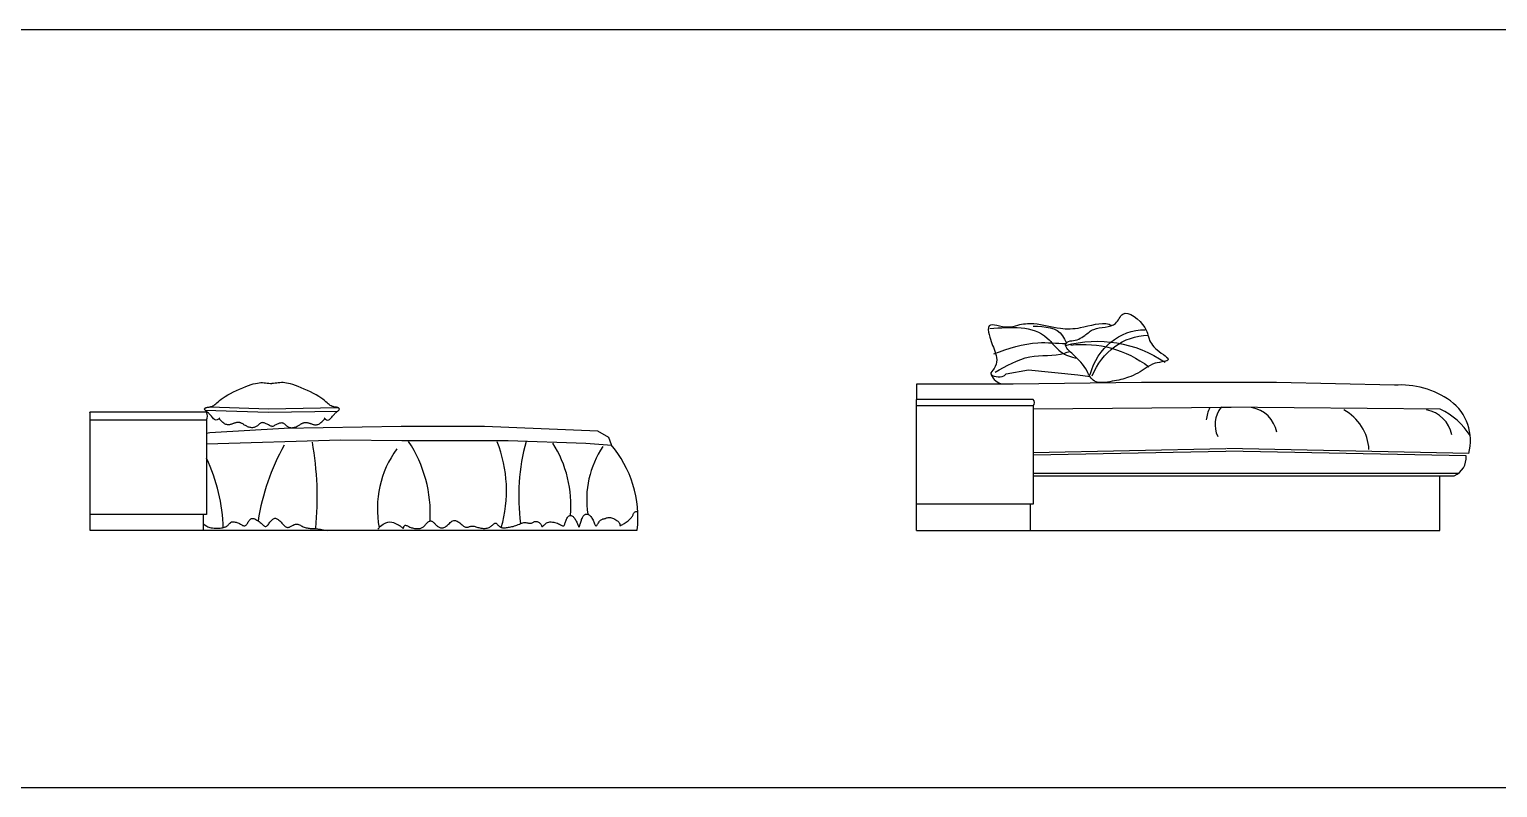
# Model space of a CAD drawing. Header units: millimetres. Extents: x 30176 to 68715, y 55479 to 72995.
# Drawn here: x 40442 to 46050, y 60016 to 62909 of the extents above; entities that cross this region are included whole.
import ezdxf

# ---------------------------------------------------------------- set-up
doc = ezdxf.new("R2010")
doc.units = ezdxf.units.MM
doc.layers.add('www.cad-blocks.net', color=7, linetype='Continuous')

# ---------------------------------------------------------------- blocks, each defined once
blk = doc.blocks.new('A$C35F05B39')
for p, q in [((624.8, 558.9), (632.8, 560.9)), ((632.8, 560.9), (640.2, 562.4)), ((640.2, 562.4), (647.1, 563.3)), ((647.1, 563.3), (653.6, 563.8)), ((653.6, 563.8), (659.8, 563.9)), ((659.8, 563.9), (665.9, 563.7)), ((665.9, 563.7), (671.9, 563.2)), ((671.9, 563.2), (677.9, 562.4)), ((677.9, 562.4), (683.9, 561.5)), ((683.9, 561.5), (689.9, 560.6)), ((708.2, 561.5), (702.2, 560.6)), ((714.3, 562.4), (708.2, 561.5)), ((720.3, 563.2), (714.3, 562.4)), ((726.3, 563.7), (720.3, 563.2)), ((732.3, 563.9), (726.3, 563.7)), ((738.5, 563.8), (732.3, 563.9)), ((745, 563.3), (738.5, 563.8)), ((751.9, 562.4), (745, 563.3)), ((759.3, 560.9), (751.9, 562.4)), ((767.3, 558.9), (759.3, 560.9)), ((502, 500.6), (509.2, 505.8)), ((509.2, 505.8), (517.5, 511.3)), ((517.5, 511.3), (527.1, 517)), ((527.1, 517), (537.7, 522.8)), ((537.7, 522.8), (549, 528.5)), ((549, 528.5), (560.7, 534.2)), ((560.7, 534.2), (572.6, 539.5)), ((572.6, 539.5), (584.4, 544.5)), ((584.4, 544.5), (595.7, 549.1)), ((595.7, 549.1), (606.3, 553)), ((606.3, 553), (616, 556.3)), ((616, 556.3), (624.8, 558.9)), ((689.9, 560.6), (696.1, 560.5)), ((702.2, 560.6), (696.1, 560.5)), ((776.1, 556.3), (767.3, 558.9)), ((785.8, 553), (776.1, 556.3)), ((796.4, 549.1), (785.8, 553)), ((807.8, 544.5), (796.4, 549.1)), ((819.5, 539.5), (807.8, 544.5)), ((831.4, 534.2), (819.5, 539.5)), ((843.2, 528.5), (831.4, 534.2)), ((854.5, 522.8), (843.2, 528.5)), ((865.1, 517), (854.5, 522.8)), ((874.6, 511.3), (865.1, 517)), ((883, 505.8), (874.6, 511.3)), ((890.2, 500.6), (883, 505.8)), ((0, 450.1), (0.5, 450.6)), ((0, 450.1), (0, 0.6)), ((445.9, 450.6), (0.5, 450.6)), ((438.6, 463.2), (438.8, 464.3)), ((438.7, 462.1), (438.6, 463.2)), ((439.1, 461.1), (438.7, 462.1)), ((438.8, 464.3), (439.4, 465.3)), ((439.9, 460), (439.1, 461.1)), ((439.4, 465.3), (440.3, 466.2)), ((440.9, 458.8), (439.9, 460)), ((440.3, 466.2), (441.5, 467.1)), ((440.9, 458.9), (683.4, 451.4)), ((442.1, 457.6), (440.9, 458.8)), ((441.5, 467.1), (443.1, 467.9)), ((443.6, 456.4), (442.1, 457.6)), ((443.1, 467.9), (445, 468.7)), ((445.3, 455), (443.6, 456.4)), ((445, 468.7), (447.3, 469.3)), ((447.1, 453.5), (445.3, 455)), ((449, 451.8), (447.1, 453.5)), ((447.3, 469.3), (449.8, 469.7)), ((451.1, 450), (449, 451.8)), ((449.8, 469.7), (452.7, 470.2)), ((453.3, 448), (451.1, 450)), ((452.7, 470.2), (455.8, 470.7)), ((455.8, 470.7), (459.1, 471.3)), ((458.3, 471.2), (683.4, 464.3)), ((459.1, 471.3), (462.6, 472.2)), ((462.6, 472.2), (466.2, 473.4)), ((466.2, 473.4), (469.9, 475)), ((469.9, 475), (473.7, 477.1)), ((473.7, 477.1), (477.4, 479.8)), ((477.4, 479.8), (481.4, 483)), ((481.4, 483), (485.6, 486.8)), ((485.6, 486.8), (490.4, 491)), ((490.4, 491), (495.8, 495.6)), ((495.8, 495.6), (502, 500.6)), ((683.4, 464.3), (947.7, 468.4)), ((683.4, 451.4), (947.6, 455.6)), ((896.4, 495.6), (890.2, 500.6)), ((901.8, 491), (896.4, 495.6)), ((906.5, 486.8), (901.8, 491)), ((910.8, 483), (906.5, 486.8)), ((914.7, 479.8), (910.8, 483)), ((918.5, 477.1), (914.7, 479.8)), ((922.2, 475), (918.5, 477.1)), ((925.9, 473.4), (922.2, 475)), ((929.5, 472.2), (925.9, 473.4)), ((933, 471.3), (929.5, 472.2)), ((936.3, 470.7), (933, 471.3)), ((939.5, 470.2), (936.3, 470.7)), ((938.9, 448), (941, 450)), ((942.3, 469.7), (939.5, 470.2)), ((941, 450), (943.1, 451.8)), ((944.9, 469.3), (942.3, 469.7)), ((943.1, 451.8), (945, 453.5)), ((947.1, 468.7), (944.9, 469.3)), ((945, 453.5), (946.9, 455)), ((946.9, 455), (948.5, 456.4)), ((949, 467.9), (947.1, 468.7)), ((948.5, 456.4), (950, 457.6)), ((950.6, 467.1), (949, 467.9)), ((950, 457.6), (951.3, 458.8)), ((951.8, 466.2), (950.6, 467.1)), ((951.3, 458.8), (952.3, 460)), ((952.7, 465.3), (951.8, 466.2)), ((952.3, 460), (953, 461.1)), ((953.3, 464.3), (952.7, 465.3)), ((953, 461.1), (953.4, 462.1)), ((953.5, 463.2), (953.3, 464.3)), ((953.4, 462.1), (953.5, 463.2)), ((445.9, 420.6), (0, 420.6)), ((445.9, 420.6), (445.9, 60.6)), ((455.5, 445.8), (453.3, 448)), ((457.8, 443.5), (455.5, 445.8)), ((460.2, 440.9), (457.8, 443.5)), ((462.7, 438.2), (460.2, 440.9)), ((465.2, 435.3), (462.7, 438.2)), ((467.8, 432.2), (465.2, 435.3)), ((470.4, 429), (467.8, 432.2)), ((473.2, 425.9), (470.4, 429)), ((476.2, 423.3), (473.2, 425.9)), ((479.5, 421.5), (476.2, 423.3)), ((483.1, 421), (479.5, 421.5)), ((487.3, 422), (483.1, 421)), ((491.9, 424.9), (487.3, 422)), ((497.2, 430.1), (491.9, 424.9)), ((496, 424.3), (493.9, 426.3)), ((498.3, 421.9), (496, 424.3)), ((500.8, 419.4), (498.3, 421.9)), ((503.4, 416.7), (500.8, 419.4)), ((506, 414), (503.4, 416.7)), ((508.8, 411.4), (506, 414)), ((511.6, 409.1), (508.8, 411.4)), ((514.5, 407.1), (511.6, 409.1)), ((517.4, 405.5), (514.5, 407.1)), ((520.2, 404.3), (517.4, 405.5)), ((523.1, 403.5), (520.2, 404.3)), ((525.9, 403.1), (523.1, 403.5)), ((528.7, 402.9), (525.9, 403.1)), ((531.4, 402.9), (528.7, 402.9)), ((534, 403.2), (531.4, 402.9)), ((536.4, 403.7), (534, 403.2)), ((538.8, 404.3), (536.4, 403.7)), ((541, 405), (538.8, 404.3)), ((543.2, 405.8), (541, 405)), ((545.3, 406.6), (543.2, 405.8)), ((547.4, 407.4), (545.3, 406.6)), ((549.5, 408.3), (547.4, 407.4)), ((551.7, 409), (549.5, 408.3)), ((553.9, 409.8), (551.7, 409)), ((556.2, 410.4), (553.9, 409.8)), ((558.6, 410.9), (556.2, 410.4)), ((561, 411.3), (558.6, 410.9)), ((563.5, 411.5), (561, 411.3)), ((565.9, 411.7), (563.5, 411.5)), ((568.3, 411.7), (565.9, 411.7)), ((570.6, 411.5), (568.3, 411.7)), ((572.8, 411.2), (570.6, 411.5)), ((574.9, 410.7), (572.8, 411.2)), ((576.9, 410.1), (574.9, 410.7)), ((578.8, 409.3), (576.9, 410.1)), ((580.7, 408.3), (578.8, 409.3)), ((582.7, 407.3), (580.7, 408.3)), ((584.7, 406.1), (582.7, 407.3)), ((586.9, 404.8), (584.7, 406.1)), ((589.2, 403.3), (586.9, 404.8)), ((591.7, 401.8), (589.2, 403.3)), ((594.4, 400.3), (591.7, 401.8)), ((597.2, 398.7), (594.4, 400.3)), ((600.2, 397.2), (597.2, 398.7)), ((603.2, 395.8), (600.2, 397.2)), ((606.4, 394.5), (603.2, 395.8)), ((609.5, 393.5), (606.4, 394.5)), ((612.7, 392.7), (609.5, 393.5)), ((615.9, 392.1), (612.7, 392.7)), ((628.3, 392.9), (625.3, 392.3)), ((631.1, 393.8), (628.3, 392.9)), ((633.8, 394.9), (631.1, 393.8)), ((636.3, 396.2), (633.8, 394.9)), ((638.6, 397.8), (636.3, 396.2)), ((640.7, 399.5), (638.6, 397.8)), ((642.8, 401.4), (640.7, 399.5)), ((644.7, 403.2), (642.8, 401.4)), ((646.6, 405), (644.7, 403.2)), ((648.5, 406.7), (646.6, 405)), ((650.4, 408.2), (648.5, 406.7)), ((652.3, 409.4), (650.4, 408.2)), ((654.4, 410.3), (652.3, 409.4)), ((656.5, 410.9), (654.4, 410.3)), ((658.8, 411.2), (656.5, 410.9)), ((661.2, 411.1), (658.8, 411.2)), ((663.6, 410.8), (661.2, 411.1)), ((666.2, 410.3), (663.6, 410.8)), ((668.8, 409.4), (666.2, 410.3)), ((671.6, 408.3), (668.8, 409.4)), ((674.4, 407), (671.6, 408.3)), ((677.4, 405.6), (674.4, 407)), ((680.3, 404), (677.4, 405.6)), ((683.3, 402.4), (680.3, 404)), ((686.2, 400.9), (683.3, 402.4)), ((689, 399.5), (686.2, 400.9)), ((691.8, 398.2), (689, 399.5)), ((694.4, 397.3), (691.8, 398.2)), ((696.9, 396.6), (694.4, 397.3)), ((695.4, 396.7), (697.7, 397.3)), ((699.2, 396.3), (696.9, 396.6)), ((697.7, 397.3), (700.4, 398.2)), ((700, 396.3), (699.2, 396.3)), ((700.4, 398.2), (703.1, 399.5)), ((703.1, 399.5), (706, 400.9)), ((706, 400.9), (708.9, 402.4)), ((708.9, 402.4), (711.8, 404)), ((711.8, 404), (714.8, 405.6)), ((714.8, 405.6), (717.7, 407)), ((717.7, 407), (720.6, 408.3)), ((720.6, 408.3), (723.3, 409.4)), ((723.3, 409.4), (726, 410.3)), ((726, 410.3), (728.5, 410.8)), ((728.5, 410.8), (731, 411.1)), ((731, 411.1), (733.3, 411.2)), ((733.3, 411.2), (735.6, 410.9)), ((735.6, 410.9), (737.8, 410.3)), ((737.8, 410.3), (739.8, 409.4)), ((739.8, 409.4), (741.8, 408.2)), ((741.8, 408.2), (743.7, 406.7)), ((1189, 396.8), (742.3, 388.8)), ((743.7, 406.7), (745.6, 405)), ((745.6, 405), (747.4, 403.2)), ((747.4, 403.2), (749.4, 401.4)), ((749.4, 401.4), (751.4, 399.5)), ((751.4, 399.5), (753.6, 397.8)), ((753.6, 397.8), (755.9, 396.2)), ((755.9, 396.2), (758.4, 394.9)), ((758.4, 394.9), (761, 393.8)), ((761, 393.8), (763.9, 392.9)), ((763.9, 392.9), (766.8, 392.3)), ((776.2, 392.1), (779.4, 392.7)), ((779.4, 392.7), (782.6, 393.5)), ((782.6, 393.5), (785.8, 394.5)), ((785.8, 394.5), (788.9, 395.8)), ((788.9, 395.8), (792, 397.2)), ((792, 397.2), (794.9, 398.7)), ((794.9, 398.7), (797.8, 400.3)), ((797.8, 400.3), (800.4, 401.8)), ((800.4, 401.8), (802.9, 403.3)), ((802.9, 403.3), (805.3, 404.8)), ((805.3, 404.8), (807.4, 406.1)), ((807.4, 406.1), (809.4, 407.3)), ((809.4, 407.3), (811.4, 408.3)), ((811.4, 408.3), (813.3, 409.3)), ((813.3, 409.3), (815.3, 410.1)), ((815.3, 410.1), (817.3, 410.7)), ((817.3, 410.7), (819.3, 411.2)), ((819.3, 411.2), (821.5, 411.5)), ((821.5, 411.5), (823.9, 411.7)), ((823.9, 411.7), (826.2, 411.7)), ((826.2, 411.7), (828.7, 411.5)), ((828.7, 411.5), (831.1, 411.3)), ((831.1, 411.3), (833.5, 410.9)), ((833.5, 410.9), (835.9, 410.4)), ((835.9, 410.4), (838.2, 409.8)), ((838.2, 409.8), (840.5, 409)), ((840.5, 409), (842.6, 408.3)), ((842.6, 408.3), (844.7, 407.4)), ((844.7, 407.4), (846.9, 406.6)), ((846.9, 406.6), (849, 405.8)), ((849, 405.8), (851.1, 405)), ((851.1, 405), (853.4, 404.3)), ((853.4, 404.3), (855.7, 403.7)), ((855.7, 403.7), (858.2, 403.2)), ((858.2, 403.2), (860.8, 402.9)), ((860.8, 402.9), (863.5, 402.9)), ((863.5, 402.9), (866.2, 403.1)), ((866.2, 403.1), (869, 403.5)), ((869, 403.5), (871.9, 404.3)), ((871.9, 404.3), (874.8, 405.5)), ((874.8, 405.5), (877.7, 407.1)), ((877.7, 407.1), (880.5, 409.1)), ((880.5, 409.1), (883.3, 411.4)), ((883.3, 411.4), (886.1, 414)), ((886.1, 414), (888.8, 416.7)), ((888.8, 416.7), (891.4, 419.4)), ((891.4, 419.4), (893.8, 421.9)), ((893.8, 421.9), (896.1, 424.3)), ((895, 430.1), (900.2, 424.9)), ((896.1, 424.3), (898.3, 426.3)), ((900.2, 424.9), (904.9, 422)), ((904.9, 422), (909, 421)), ((909, 421), (912.7, 421.5)), ((912.7, 421.5), (916, 423.3)), ((916, 423.3), (918.9, 425.9)), ((918.9, 425.9), (921.7, 429)), ((921.7, 429), (924.4, 432.2)), ((924.4, 432.2), (927, 435.3)), ((927, 435.3), (929.5, 438.2)), ((929.5, 438.2), (931.9, 440.9)), ((931.9, 440.9), (934.3, 443.5)), ((934.3, 443.5), (936.7, 445.8)), ((936.7, 445.8), (938.9, 448)), ((1507.3, 396.8), (1189, 396.8)), ((1940.6, 378.1), (1507.3, 396.8)), ((458.8, 372.8), (445.9, 369.4)), ((445.9, 330.5), (959, 346.1)), ((742.3, 388.8), (458.8, 372.8)), ((619.1, 391.9), (615.9, 392.1)), ((622.3, 392), (619.1, 391.9)), ((625.3, 392.3), (622.3, 392)), ((766.8, 392.3), (769.9, 392)), ((769.9, 392), (773, 391.9)), ((773, 391.9), (776.2, 392.1)), ((959, 346.1), (1191.7, 343.4)), ((1191.7, 343.4), (1598.2, 343.4)), ((1598.2, 343.4), (1895.1, 332.7)), ((1983.4, 354.1), (1940.6, 378.1)), ((1992.4, 326), (1983.4, 354.1)), ((1895.1, 332.7), (1994.1, 324.7)), ((445.9, 60.6), (0, 60.6)), ((433.9, 60.6), (433.9, 0.6)), ((1831.3, 55.6), (1833.6, 56.7)), ((1833.6, 56.7), (1836.1, 57.2)), ((1836.1, 57.2), (1838.6, 57)), ((1838.6, 57), (1841, 56.2)), ((1841, 56.2), (1843.5, 54.9)), ((1886.5, 56), (1888.3, 57.9)), ((1888.3, 57.9), (1890.1, 59.5)), ((1890.1, 59.5), (1891.9, 60.8)), ((1891.9, 60.8), (1893.9, 61.7)), ((1893.9, 61.7), (1895.9, 62.3)), ((1895.9, 62.3), (1898, 62.5)), ((1898, 62.5), (1900.1, 62.4)), ((1900.1, 62.4), (1902.3, 61.8)), ((1902.3, 61.8), (1904.5, 60.8)), ((1904.5, 60.8), (1906.8, 59.4)), ((1906.8, 59.4), (1909.1, 57.5)), ((1909.1, 57.5), (1911.4, 55.2)), ((2072.6, 54.8), (2074, 57.3)), ((2074, 57.3), (2075.3, 59.7)), ((2075.3, 59.7), (2076.3, 62)), ((2076.3, 62), (2077.4, 64.1)), ((2077.4, 64.1), (2078.5, 66.1)), ((2078.5, 66.1), (2079.7, 67.9)), ((2079.7, 67.9), (2081.2, 69.5)), ((2081.2, 69.5), (2083.1, 70.8)), ((2083.1, 70.8), (2085.3, 71.8)), ((2085.3, 71.8), (2088.1, 72.4)), ((2088.1, 72.4), (2091.3, 72.7)), ((2091.3, 72.7), (2093.1, 72.7)), ((0, 0.6), (2091, 0.6)), ((433.9, 25.2), (447.8, 16)), ((447.8, 16), (451.1, 14.2)), ((451.1, 14.2), (454.8, 12.6)), ((454.8, 12.6), (459.1, 11.3)), ((459.1, 11.3), (464.1, 10.2)), ((464.1, 10.2), (469.5, 9.4)), ((469.5, 9.4), (475.2, 8.9)), ((475.2, 8.9), (481.2, 8.7)), ((481.2, 8.7), (487.1, 8.6)), ((487.1, 8.6), (492.8, 8.8)), ((492.8, 8.8), (498.2, 9.1)), ((498.2, 9.1), (503.2, 9.7)), ((503.2, 9.7), (507.5, 10.3)), ((507.5, 10.3), (511.2, 11.1)), ((511.2, 11.1), (514.5, 12.1)), ((514.5, 12.1), (517.2, 13.1)), ((517.2, 13.1), (519.7, 14.2)), ((519.7, 14.2), (521.8, 15.4)), ((521.8, 15.4), (523.7, 16.7)), ((523.7, 16.7), (525.5, 18)), ((525.5, 18), (527.1, 19.3)), ((527.1, 19.3), (528.7, 20.6)), ((528.7, 20.6), (530.3, 22)), ((530.3, 22), (531.7, 23.3)), ((531.7, 23.3), (533, 24.6)), ((533, 24.6), (534.3, 25.8)), ((534.3, 25.8), (535.4, 27)), ((535.4, 27), (536.5, 28.2)), ((536.5, 28.2), (537.5, 29.2)), ((537.5, 29.2), (538.4, 30.2)), ((538.4, 30.2), (539.4, 31.1)), ((539.4, 31.1), (540.4, 31.8)), ((540.4, 31.8), (541.6, 32.4)), ((541.6, 32.4), (543.1, 32.8)), ((543.1, 32.8), (544.9, 33)), ((544.9, 33), (547, 33)), ((547, 33), (549.5, 32.8)), ((549.5, 32.8), (552.3, 32.4)), ((552.3, 32.4), (555.5, 31.7)), ((555.5, 31.7), (558.8, 30.9)), ((558.8, 30.9), (562.3, 29.9)), ((562.3, 29.9), (565.7, 28.7)), ((565.7, 28.7), (569.2, 27.3)), ((569.2, 27.3), (572.5, 25.8)), ((572.5, 25.8), (575.6, 24.1)), ((575.6, 24.1), (578.5, 22.4)), ((578.5, 22.4), (581.3, 20.7)), ((581.3, 20.7), (583.9, 19.3)), ((583.9, 19.3), (586.3, 18.1)), ((586.3, 18.1), (588.6, 17.2)), ((588.6, 17.2), (590.8, 16.9)), ((590.8, 16.9), (592.9, 17.2)), ((592.9, 17.2), (594.9, 18.1)), ((594.9, 18.1), (596.7, 19.6)), ((596.7, 19.6), (598.6, 21.7)), ((598.6, 21.7), (600.3, 24.1)), ((600.3, 24.1), (602.1, 26.7)), ((602.1, 26.7), (603.8, 29.5)), ((603.8, 29.5), (605.6, 32.4)), ((605.6, 32.4), (607.4, 35.2)), ((607.4, 35.2), (609.2, 37.8)), ((609.2, 37.8), (611.2, 40.1)), ((611.2, 40.1), (613.2, 42.2)), ((613.2, 42.2), (615.5, 43.8)), ((615.5, 43.8), (617.9, 45)), ((617.9, 45), (620.7, 45.7)), ((620.7, 45.7), (623.7, 45.7)), ((623.7, 45.7), (627, 45.1)), ((627, 45.1), (630.7, 43.7)), ((630.7, 43.7), (634.7, 41.7)), ((634.7, 41.7), (638.8, 39.3)), ((638.8, 39.3), (643, 36.4)), ((643, 36.4), (647.1, 33.4)), ((647.1, 33.4), (651.1, 30.2)), ((651.1, 30.2), (654.8, 27.1)), ((654.8, 27.1), (658.2, 24.2)), ((658.2, 24.2), (661.1, 21.5)), ((661.1, 21.5), (663.6, 19.2)), ((663.6, 19.2), (665.7, 17.3)), ((665.7, 17.3), (667.7, 15.8)), ((667.7, 15.8), (669.5, 14.9)), ((669.5, 14.9), (671.2, 14.5)), ((671.2, 14.5), (673, 14.7)), ((673, 14.7), (674.8, 15.6)), ((674.8, 15.6), (676.8, 17.1)), ((676.8, 17.1), (679, 19.2)), ((679, 19.2), (681.2, 21.8)), ((681.2, 21.8), (683.5, 24.7)), ((683.5, 24.7), (685.9, 27.7)), ((685.9, 27.7), (688.3, 30.9)), ((688.3, 30.9), (690.7, 33.9)), ((690.7, 33.9), (693.1, 36.8)), ((693.1, 36.8), (695.4, 39.3)), ((695.4, 39.3), (697.6, 41.5)), ((697.6, 41.5), (699.8, 43.3)), ((699.8, 43.3), (702, 44.7)), ((702, 44.7), (704.3, 45.7)), ((704.3, 45.7), (706.6, 46.2)), ((706.6, 46.2), (709.1, 46.2)), ((709.1, 46.2), (711.6, 45.6)), ((711.6, 45.6), (714.3, 44.6)), ((714.3, 44.6), (717.1, 43)), ((717.1, 43), (720, 41.1)), ((720, 41.1), (722.9, 38.8)), ((722.9, 38.8), (725.7, 36.3)), ((725.7, 36.3), (728.6, 33.7)), ((728.6, 33.7), (731.3, 30.9)), ((731.3, 30.9), (733.9, 28.2)), ((733.9, 28.2), (736.3, 25.5)), ((736.3, 25.5), (738.6, 22.9)), ((738.6, 22.9), (740.8, 20.6)), ((740.8, 20.6), (742.9, 18.3)), ((742.9, 18.3), (745, 16.4)), ((745, 16.4), (747, 14.7)), ((747, 14.7), (749, 13.3)), ((749, 13.3), (751.1, 12.3)), ((751.1, 12.3), (753.3, 11.7)), ((753.3, 11.7), (755.5, 11.5)), ((755.5, 11.5), (757.8, 11.6)), ((757.8, 11.6), (760.1, 12)), ((760.1, 12), (762.5, 12.7)), ((762.5, 12.7), (764.9, 13.6)), ((764.9, 13.6), (767.4, 14.8)), ((767.4, 14.8), (769.9, 16.1)), ((769.9, 16.1), (772.4, 17.6)), ((772.4, 17.6), (775, 19.1)), ((775, 19.1), (777.6, 20.6)), ((777.6, 20.6), (780.3, 22)), ((780.3, 22), (783, 23.1)), ((783, 23.1), (785.8, 24)), ((785.8, 24), (788.7, 24.4)), ((788.7, 24.4), (791.7, 24.4)), ((791.7, 24.4), (794.7, 23.8)), ((794.7, 23.8), (797.9, 22.8)), ((797.9, 22.8), (801.2, 21.4)), ((801.2, 21.4), (804.6, 19.7)), ((804.6, 19.7), (808, 17.9)), ((808, 17.9), (811.6, 16)), ((811.6, 16), (815.3, 14.2)), ((815.3, 14.2), (819.1, 12.6)), ((819.1, 12.6), (822.9, 11.2)), ((822.9, 11.2), (826.9, 10.1)), ((826.9, 10.1), (830.8, 9.2)), ((830.8, 9.2), (834.7, 8.5)), ((834.7, 8.5), (838.5, 8)), ((838.5, 8), (842.2, 7.7)), ((842.2, 7.7), (845.7, 7.5)), ((845.7, 7.5), (849, 7.4)), ((849, 7.4), (852.1, 7.4)), ((852.1, 7.4), (855.5, 7.3)), ((855.5, 7.3), (859.6, 7.1)), ((859.6, 7.1), (864.9, 6.7)), ((864.9, 6.7), (871.9, 5.8)), ((871.9, 5.8), (881.1, 4.5)), ((881.1, 4.5), (893.1, 2.6)), ((893.1, 2.6), (908.2, 0)), ((1100, 4.8), (1111, 16.2)), ((1111, 16.2), (1121.2, 24.2)), ((1121.2, 24.2), (1130.5, 29.2)), ((1130.5, 29.2), (1139.1, 31.8)), ((1139.1, 31.8), (1146.8, 32.5)), ((1146.8, 32.5), (1153.8, 31.7)), ((1153.8, 31.7), (1160.2, 29.9)), ((1160.2, 29.9), (1165.8, 27.6)), ((1165.8, 27.6), (1170.8, 25.3)), ((1170.8, 25.3), (1175.3, 23.1)), ((1175.3, 23.1), (1179.2, 20.9)), ((1179.2, 20.9), (1182.6, 18.8)), ((1182.6, 18.8), (1185.5, 16.8)), ((1185.5, 16.8), (1188, 15)), ((1188, 15), (1190.1, 13.3)), ((1190.1, 13.3), (1191.9, 11.8)), ((1191.9, 11.8), (1193.3, 10.5)), ((1193.3, 10.5), (1194.5, 9.4)), ((1194.5, 9.4), (1195.5, 8.6)), ((1195.5, 8.6), (1196.3, 8.1)), ((1196.3, 8.1), (1196.9, 7.8)), ((1196.9, 7.8), (1197.5, 7.9)), ((1197.5, 7.9), (1197.9, 8.3)), ((1197.9, 8.3), (1198.3, 9.1)), ((1198.3, 9.1), (1198.7, 10.3)), ((1198.7, 10.3), (1199.2, 11.8)), ((1199.2, 11.8), (1199.7, 13.4)), ((1199.7, 13.4), (1200.3, 15.1)), ((1200.3, 15.1), (1201.1, 16.6)), ((1201.1, 16.6), (1202.1, 18)), ((1202.1, 18), (1203.3, 19)), ((1203.3, 19), (1204.8, 19.6)), ((1204.8, 19.6), (1206.5, 19.6)), ((1206.5, 19.6), (1208.6, 19.2)), ((1208.6, 19.2), (1210.9, 18.3)), ((1210.9, 18.3), (1213.5, 17.2)), ((1213.5, 17.2), (1216.3, 15.8)), ((1216.3, 15.8), (1219.3, 14.4)), ((1219.3, 14.4), (1222.5, 12.9)), ((1222.5, 12.9), (1226, 11.5)), ((1226, 11.5), (1229.5, 10.3)), ((1229.5, 10.3), (1233.3, 9.2)), ((1233.3, 9.2), (1237.1, 8.4)), ((1237.1, 8.4), (1240.9, 7.7)), ((1240.9, 7.7), (1244.7, 7.2)), ((1244.7, 7.2), (1248.4, 6.9)), ((1248.4, 6.9), (1252, 6.8)), ((1252, 6.8), (1255.4, 6.8)), ((1255.4, 6.8), (1258.6, 7.1)), ((1258.6, 7.1), (1261.6, 7.6)), ((1261.6, 7.6), (1264.4, 8.4)), ((1264.4, 8.4), (1267.1, 9.3)), ((1267.1, 9.3), (1269.6, 10.5)), ((1269.6, 10.5), (1272, 11.9)), ((1272, 11.9), (1274.3, 13.5)), ((1274.3, 13.5), (1276.6, 15.4)), ((1276.6, 15.4), (1278.8, 17.5)), ((1278.8, 17.5), (1280.9, 19.8)), ((1280.9, 19.8), (1283, 22.2)), ((1283, 22.2), (1285.1, 24.6)), ((1285.1, 24.6), (1287.1, 27)), ((1287.1, 27), (1289.2, 29.2)), ((1289.2, 29.2), (1291.2, 31.2)), ((1291.2, 31.2), (1293.2, 32.9)), ((1293.2, 32.9), (1295.2, 34.2)), ((1295.2, 34.2), (1297.2, 35.1)), ((1297.2, 35.1), (1299.2, 35.7)), ((1299.2, 35.7), (1301.2, 36)), ((1301.2, 36), (1303.2, 35.9)), ((1303.2, 35.9), (1305.1, 35.6)), ((1305.1, 35.6), (1307, 34.9)), ((1307, 34.9), (1308.8, 33.9)), ((1308.8, 33.9), (1310.6, 32.7)), ((1310.6, 32.7), (1312.4, 31.2)), ((1312.4, 31.2), (1314.1, 29.6)), ((1314.1, 29.6), (1315.9, 27.8)), ((1315.9, 27.8), (1317.6, 25.9)), ((1317.6, 25.9), (1319.5, 23.9)), ((1319.5, 23.9), (1321.3, 21.9)), ((1321.3, 21.9), (1323.3, 20)), ((1323.3, 20), (1325.4, 18.1)), ((1325.4, 18.1), (1327.5, 16.3)), ((1327.5, 16.3), (1329.8, 14.7)), ((1329.8, 14.7), (1332.1, 13.3)), ((1332.1, 13.3), (1334.5, 12)), ((1334.5, 12), (1337, 11)), ((1337, 11), (1339.5, 10.2)), ((1339.5, 10.2), (1342.1, 9.8)), ((1342.1, 9.8), (1344.8, 9.6)), ((1344.8, 9.6), (1347.4, 9.8)), ((1347.4, 9.8), (1350.2, 10.4)), ((1350.2, 10.4), (1353, 11.3)), ((1353, 11.3), (1355.8, 12.5)), ((1355.8, 12.5), (1358.7, 14.1)), ((1358.7, 14.1), (1361.7, 16)), ((1361.7, 16), (1364.7, 18.4)), ((1364.7, 18.4), (1367.7, 21)), ((1367.7, 21), (1370.8, 23.9)), ((1370.8, 23.9), (1373.9, 26.9)), ((1373.9, 26.9), (1377.1, 29.8)), ((1377.1, 29.8), (1380.3, 32.5)), ((1380.3, 32.5), (1383.6, 34.8)), ((1383.6, 34.8), (1386.9, 36.6)), ((1386.9, 36.6), (1390.2, 37.7)), ((1390.2, 37.7), (1393.5, 38)), ((1393.5, 38), (1396.9, 37.6)), ((1396.9, 37.6), (1400.2, 36.5)), ((1400.2, 36.5), (1403.5, 35)), ((1403.5, 35), (1406.8, 33.1)), ((1406.8, 33.1), (1410, 30.8)), ((1410, 30.8), (1413.2, 28.4)), ((1413.2, 28.4), (1416.2, 25.9)), ((1416.2, 25.9), (1419.2, 23.4)), ((1419.2, 23.4), (1422.1, 21)), ((1422.1, 21), (1424.9, 18.7)), ((1424.9, 18.7), (1427.6, 16.7)), ((1427.6, 16.7), (1430.3, 14.9)), ((1430.3, 14.9), (1432.9, 13.5)), ((1432.9, 13.5), (1435.5, 12.5)), ((1435.5, 12.5), (1438, 11.9)), ((1438, 11.9), (1440.5, 11.9)), ((1440.5, 11.9), (1443, 12.2)), ((1443, 12.2), (1445.5, 12.9)), ((1445.5, 12.9), (1448.1, 13.7)), ((1448.1, 13.7), (1450.7, 14.6)), ((1450.7, 14.6), (1453.3, 15.4)), ((1453.3, 15.4), (1456.1, 16.1)), ((1456.1, 16.1), (1458.9, 16.5)), ((1458.9, 16.5), (1461.9, 16.5)), ((1461.9, 16.5), (1465, 16.2)), ((1465, 16.2), (1468.3, 15.6)), ((1468.3, 15.6), (1471.6, 14.7)), ((1471.6, 14.7), (1475.1, 13.8)), ((1475.1, 13.8), (1478.7, 12.7)), ((1478.7, 12.7), (1482.5, 11.6)), ((1482.5, 11.6), (1486.3, 10.6)), ((1486.3, 10.6), (1490.3, 9.6)), ((1490.3, 9.6), (1494.4, 8.8)), ((1494.4, 8.8), (1498.5, 8.2)), ((1498.5, 8.2), (1502.6, 7.7)), ((1502.6, 7.7), (1506.7, 7.5)), ((1506.7, 7.5), (1510.7, 7.6)), ((1510.7, 7.6), (1514.6, 8)), ((1514.6, 8), (1518.3, 8.7)), ((1518.3, 8.7), (1521.8, 9.8)), ((1521.8, 9.8), (1525.2, 11.2)), ((1525.2, 11.2), (1528.3, 12.8)), ((1528.3, 12.8), (1531.2, 14.6)), ((1531.2, 14.6), (1533.9, 16.5)), ((1533.9, 16.5), (1536.3, 18.4)), ((1536.3, 18.4), (1538.6, 20.3)), ((1538.6, 20.3), (1540.6, 22.1)), ((1540.6, 22.1), (1542.4, 23.7)), ((1542.4, 23.7), (1544, 25.1)), ((1544, 25.1), (1545.5, 26.3)), ((1545.5, 26.3), (1546.9, 27.2)), ((1546.9, 27.2), (1548.3, 27.7)), ((1548.3, 27.7), (1549.6, 27.9)), ((1549.6, 27.9), (1551, 27.6)), ((1551, 27.6), (1552.4, 27)), ((1552.4, 27), (1554, 25.8)), ((1554, 25.8), (1555.7, 24.3)), ((1555.7, 24.3), (1557.5, 22.6)), ((1557.5, 22.6), (1559.3, 20.6)), ((1559.3, 20.6), (1561.3, 18.6)), ((1561.3, 18.6), (1563.3, 16.6)), ((1563.3, 16.6), (1565.4, 14.8)), ((1565.4, 14.8), (1567.5, 13.3)), ((1567.5, 13.3), (1569.6, 12)), ((1569.6, 12), (1571.8, 11.1)), ((1571.8, 11.1), (1574.1, 10.5)), ((1574.1, 10.5), (1576.5, 10.1)), ((1576.5, 10.1), (1579.1, 9.9)), ((1579.1, 9.9), (1581.9, 9.9)), ((1581.9, 9.9), (1584.9, 10.1)), ((1584.9, 10.1), (1588.1, 10.3)), ((1588.1, 10.3), (1591.7, 10.7)), ((1591.7, 10.7), (1595.6, 11.1)), ((1595.6, 11.1), (1599.6, 11.7)), ((1599.6, 11.7), (1603.9, 12.4)), ((1603.9, 12.4), (1608.3, 13.2)), ((1608.3, 13.2), (1612.9, 14.3)), ((1612.9, 14.3), (1617.5, 15.5)), ((1617.5, 15.5), (1622.3, 17)), ((1622.3, 17), (1627, 18.7)), ((1627, 18.7), (1631.7, 20.6)), ((1631.7, 20.6), (1636.4, 22.5)), ((1636.4, 22.5), (1641.1, 24.4)), ((1641.1, 24.4), (1645.7, 26.2)), ((1645.7, 26.2), (1650.1, 27.7)), ((1650.1, 27.7), (1654.4, 28.9)), ((1654.4, 28.9), (1658.5, 29.6)), ((1658.5, 29.6), (1662.4, 29.9)), ((1662.4, 29.9), (1666.2, 29.8)), ((1666.2, 29.8), (1669.7, 29.3)), ((1669.7, 29.3), (1673.1, 28.8)), ((1673.1, 28.8), (1676.3, 28.2)), ((1676.3, 28.2), (1679.3, 27.7)), ((1679.3, 27.7), (1682.1, 27.4)), ((1682.1, 27.4), (1684.8, 27.5)), ((1684.8, 27.5), (1687.4, 28)), ((1687.4, 28), (1689.8, 28.9)), ((1689.8, 28.9), (1692.2, 30)), ((1692.2, 30), (1694.5, 31.2)), ((1694.5, 31.2), (1696.8, 32.4)), ((1696.8, 32.4), (1699.1, 33.4)), ((1699.1, 33.4), (1701.5, 34.1)), ((1701.5, 34.1), (1703.9, 34.5)), ((1703.9, 34.5), (1706.5, 34.3)), ((1706.5, 34.3), (1709.1, 33.7)), ((1709.1, 33.7), (1711.7, 32.7)), ((1711.7, 32.7), (1714.3, 31.3)), ((1714.3, 31.3), (1716.8, 29.7)), ((1716.8, 29.7), (1719, 27.8)), ((1719, 27.8), (1721, 25.8)), ((1721, 25.8), (1722.7, 23.7)), ((1722.7, 23.7), (1724, 21.6)), ((1724, 21.6), (1725.1, 19.6)), ((1725.1, 19.6), (1725.9, 17.7)), ((1725.9, 17.7), (1726.6, 16.1)), ((1726.6, 16.1), (1727.3, 14.9)), ((1727.3, 14.9), (1727.9, 14.1)), ((1727.9, 14.1), (1728.7, 13.9)), ((1728.7, 13.9), (1729.7, 14.3)), ((1729.7, 14.3), (1730.9, 15.5)), ((1730.9, 15.5), (1732.5, 17.2)), ((1732.5, 17.2), (1734.4, 19.4)), ((1734.4, 19.4), (1736.5, 21.8)), ((1736.5, 21.8), (1739.1, 24.3)), ((1739.1, 24.3), (1742, 26.6)), ((1742, 26.6), (1745.3, 28.8)), ((1745.3, 28.8), (1749, 30.4)), ((1749, 30.4), (1753.2, 31.6)), ((1753.2, 31.6), (1757.6, 32.1)), ((1757.6, 32.1), (1762.3, 32.2)), ((1762.3, 32.2), (1767.2, 31.8)), ((1767.2, 31.8), (1772.1, 31.1)), ((1772.1, 31.1), (1776.9, 29.9)), ((1776.9, 29.9), (1781.6, 28.6)), ((1781.6, 28.6), (1786.1, 27)), ((1786.1, 27), (1790.3, 25.2)), ((1790.3, 25.2), (1794.1, 23.3)), ((1794.1, 23.3), (1797.6, 21.5)), ((1797.6, 21.5), (1800.8, 19.9)), ((1800.8, 19.9), (1803.6, 18.5)), ((1803.6, 18.5), (1806.1, 17.5)), ((1806.1, 17.5), (1808.2, 17)), ((1808.2, 17), (1810, 17)), ((1810, 17), (1811.5, 17.8)), ((1811.5, 17.8), (1812.6, 19.1)), ((1812.6, 19.1), (1813.6, 21)), ((1813.6, 21), (1814.4, 23.4)), ((1814.4, 23.4), (1815.2, 26.1)), ((1815.2, 26.1), (1816.1, 29.2)), ((1816.1, 29.2), (1817, 32.4)), ((1817, 32.4), (1818.1, 35.8)), ((1818.1, 35.8), (1819.4, 39.2)), ((1819.4, 39.2), (1821, 42.6)), ((1821, 42.6), (1822.7, 45.9)), ((1822.7, 45.9), (1824.6, 48.9)), ((1824.6, 48.9), (1826.7, 51.6)), ((1826.7, 51.6), (1828.9, 53.8)), ((1828.9, 53.8), (1831.3, 55.6)), ((1843.5, 54.9), (1845.9, 53.1)), ((1845.9, 53.1), (1848.3, 50.8)), ((1848.3, 50.8), (1850.5, 48.2)), ((1850.5, 48.2), (1852.7, 45.2)), ((1852.7, 45.2), (1854.8, 42)), ((1854.8, 42), (1856.7, 38.5)), ((1856.7, 38.5), (1858.5, 35)), ((1858.5, 35), (1860.1, 31.5)), ((1860.1, 31.5), (1861.7, 28)), ((1861.7, 28), (1863, 24.8)), ((1863, 24.8), (1864.3, 21.8)), ((1864.3, 21.8), (1865.3, 19.2)), ((1865.3, 19.2), (1866.3, 17)), ((1866.3, 17), (1867.1, 15.3)), ((1867.1, 15.3), (1867.8, 14.1)), ((1867.8, 14.1), (1868.5, 13.4)), ((1868.5, 13.4), (1869.1, 13.2)), ((1869.1, 13.2), (1869.7, 13.6)), ((1869.7, 13.6), (1870.3, 14.6)), ((1870.3, 14.6), (1871, 16.2)), ((1871, 16.2), (1871.7, 18.4)), ((1871.7, 18.4), (1872.5, 21.2)), ((1872.5, 21.2), (1873.4, 24.3)), ((1873.4, 24.3), (1874.4, 27.7)), ((1874.4, 27.7), (1875.5, 31.3)), ((1875.5, 31.3), (1876.6, 35)), ((1876.6, 35), (1877.8, 38.7)), ((1877.8, 38.7), (1879, 42.2)), ((1879, 42.2), (1880.4, 45.5)), ((1880.4, 45.5), (1881.8, 48.6)), ((1881.8, 48.6), (1883.3, 51.3)), ((1883.3, 51.3), (1884.9, 53.8)), ((1884.9, 53.8), (1886.5, 56)), ((1911.4, 55.2), (1913.8, 52.5)), ((1913.8, 52.5), (1916, 49.4)), ((1916, 49.4), (1918.3, 46.1)), ((1918.3, 46.1), (1920.4, 42.6)), ((1920.4, 42.6), (1922.3, 39.1)), ((1922.3, 39.1), (1924.2, 35.5)), ((1924.2, 35.5), (1925.8, 32.1)), ((1925.8, 32.1), (1927.2, 28.7)), ((1927.2, 28.7), (1928.4, 25.6)), ((1928.4, 25.6), (1929.5, 22.9)), ((1929.5, 22.9), (1930.5, 20.6)), ((1930.5, 20.6), (1931.5, 18.8)), ((1931.5, 18.8), (1932.6, 17.6)), ((1932.6, 17.6), (1933.7, 17.2)), ((1933.7, 17.2), (1934.9, 17.6)), ((1934.9, 17.6), (1936.3, 18.8)), ((1936.3, 18.8), (1937.9, 20.7)), ((1937.9, 20.7), (1939.5, 23.2)), ((1939.5, 23.2), (1941.4, 26.1)), ((1941.4, 26.1), (1943.3, 29.1)), ((1943.3, 29.1), (1945.3, 32.1)), ((1945.3, 32.1), (1947.3, 35)), ((1947.3, 35), (1949.4, 37.4)), ((1949.4, 37.4), (1951.5, 39.4)), ((1951.5, 39.4), (1953.7, 40.9)), ((1953.7, 40.9), (1955.9, 42)), ((1955.9, 42), (1958.1, 42.8)), ((1958.1, 42.8), (1960.3, 43.5)), ((1960.3, 43.5), (1962.6, 44)), ((1962.6, 44), (1964.8, 44.6)), ((1964.8, 44.6), (1967.1, 45.2)), ((1967.1, 45.2), (1969.5, 46)), ((1969.5, 46), (1971.9, 46.8)), ((1971.9, 46.8), (1974.4, 47.7)), ((1974.4, 47.7), (1977, 48.5)), ((1977, 48.5), (1979.8, 49.1)), ((1979.8, 49.1), (1982.7, 49.4)), ((1982.7, 49.4), (1986, 49.4)), ((1986, 49.4), (1989.4, 49)), ((1989.4, 49), (1993.2, 48)), ((1993.2, 48), (1997.1, 46.6)), ((1997.1, 46.6), (2001.2, 44.8)), ((2001.2, 44.8), (2005.1, 42.8)), ((2005.1, 42.8), (2009, 40.6)), ((2009, 40.6), (2012.6, 38.3)), ((2012.6, 38.3), (2015.7, 35.9)), ((2015.7, 35.9), (2018.4, 33.7)), ((2018.4, 33.7), (2020.6, 31.5)), ((2020.6, 31.5), (2022.2, 29.5)), ((2022.2, 29.5), (2023.3, 27.7)), ((2023.3, 27.7), (2024.1, 26)), ((2024.1, 26), (2024.5, 24.5)), ((2024.5, 24.5), (2024.8, 23.1)), ((2024.8, 23.1), (2024.9, 21.9)), ((2024.9, 21.9), (2024.9, 20.8)), ((2024.9, 20.8), (2024.9, 19.9)), ((2024.9, 19.9), (2025, 19.1)), ((2025, 19.1), (2025.2, 18.6)), ((2025.2, 18.6), (2025.6, 18.3)), ((2025.6, 18.3), (2026.3, 18.2)), ((2026.3, 18.2), (2027.3, 18.5)), ((2027.3, 18.5), (2028.7, 19.1)), ((2028.7, 19.1), (2030.5, 20)), ((2030.5, 20), (2032.9, 21.3)), ((2032.9, 21.3), (2035.7, 22.9)), ((2035.7, 22.9), (2038.8, 24.8)), ((2038.8, 24.8), (2042.2, 26.9)), ((2042.2, 26.9), (2045.7, 29.2)), ((2045.7, 29.2), (2049.2, 31.7)), ((2049.2, 31.7), (2052.7, 34.3)), ((2052.7, 34.3), (2056, 36.9)), ((2056, 36.9), (2059.1, 39.5)), ((2059.1, 39.5), (2062, 42.1)), ((2062, 42.1), (2064.6, 44.7)), ((2064.6, 44.7), (2067, 47.3)), ((2067, 47.3), (2069.1, 49.8)), ((2069.1, 49.8), (2071, 52.4)), ((2071, 52.4), (2072.6, 54.8))]:
    blk.add_line(p, q)
for centre, radius, start, end in [((420.7, 435.6), 29.3, 329.1576, 30.8424), ((796.7, 62.7), 504.3, 356.955, 33.3203), ((1091.6, 151.6), 500.4, 343.6911, 21.8701), ((2403.1, 131.8), 764.7, 164.2297, 187.9358), ((1495.5, -96), 862.7, 150.7751, 171.1269), ((-338.5, 126.7), 1207.5, 354.3607, 10.0036), ((1481.6, 83.8), 383.1, 143.6743, 191.0201), ((1398.6, 96.5), 439.2, 354.864, 32.6018), ((2260.9, 117), 362.8, 145.9139, 188.7435), ((1663.4, 48.6), 430.3, 353.6001, 40.5331), ((-149.6, -9.6), 660, 1.5344, 25.5497)]:
    blk.add_arc(centre, radius, start, end)
blk = doc.blocks.new('A$C10765742')
for p, q in [((342.2, 597.2), (427.7, 612.1)), ((859.6, 564.2), (368.9, 558.2)), ((427.7, 612.1), (615.5, 593.6)), ((615.5, 593.6), (662.7, 587)), ((1374.3, 564.2), (859.6, 564.2)), ((1825, 554), (1374.3, 564.2)), ((0.5, 558.2), (0, 557.7)), ((0, 557.7), (0, 500)), ((368.9, 558.2), (0.5, 558.2)), ((0, 0), (0, 500)), ((445.9, 500), (0, 500)), ((445.9, 475), (0, 475)), ((445.9, 475), (445.9, 100)), ((445.9, 463.7), (1201.4, 469.7)), ((2000, 463), (1162.9, 469.7)), ((445.9, 297.6), (1181.1, 312)), ((445.9, 287.9), (1181.3, 302)), ((2099.2, 284.4), (1183, 302)), ((2109.3, 293.9), (1183.2, 312)), ((445.9, 218.3), (2070.1, 218.3)), ((445.9, 208.3), (2053.7, 208.3)), ((1998.7, 0), (1998.7, 208.3)), ((445.9, 100), (0, 100)), ((433.9, 100), (433.9, 0)), ((0, 0), (1998.7, 0))]:
    blk.add_line(p, q)
for centre, radius, start, end in [((339.7, 617.8), 60, 203.9673, 258.7826), ((1848, 222.6), 332.3, 54.7334, 93.9717), ((429, 487.5), 21, 323.3696, 36.6304), ((1279.8, 396.8), 175.6, 155.8677, 171.9067), ((1247.4, 403.7), 107.2, 141.9958, 205.049), ((1259.7, 352.1), 118.5, 10.8539, 80.3183), ((1546, 298.7), 182.2, 3.0445, 62.011), ((1927.7, 342.7), 118.5, 10.8539, 80.3183), ((1876.7, 207.3), 283.9, 33.0225, 64.2552), ((1926.9, 342.5), 188.8, 345.0821, 53.2635), ((2021.9, 278.9), 77.5, 294.2305, 4.0243)]:
    blk.add_arc(centre, radius, start, end)
at = {"extrusion": (0, 0, -1)}
for centre, major_axis, start_param, end_param in [((689.4, 173.5), (0, 548.2), 6.039149, 6.830446), ((873.1, 525.5), (0, 240.4), 5.006215, 6.281069), ((889.3, 483.4), (0, 261.8), 5.131382, 6.259636), ((635.8, 225.3), (0, 484.7), 6.177098, 6.886355)]:
    blk.add_ellipse(centre, major_axis=major_axis, ratio=0.913043, start_param=start_param, end_param=end_param, dxfattribs=at)
for points, knots in [([(744.9, 781.3), (741.7, 782.8), (707.2, 796.8), (636, 768.7), (539.6, 765.9), (462.7, 792.2), (392, 786), (341.3, 766.9), (267.3, 799.6), (279.2, 730.9), (300.3, 686.4), (313.7, 631.1), (267.7, 589.6), (326.5, 580.7), (339.5, 594.4), (342.2, 597.2)], [41.997199, 41.997199, 41.997199, 41.997199, 53.322207, 163.7317, 238.657078, 342.212916, 403.809039, 441.815006, 512.687737, 552.567554, 632.213292, 712.031983, 739.473979, 789.446245, 802.465943, 802.465943, 802.465943, 802.465943]), ([(592.9, 724), (584.6, 723.8), (555.6, 709.8), (611.2, 659.4), (646.3, 624.5), (674.6, 556.4), (749.4, 568.9), (814.7, 582.3), (869.6, 613), (908.2, 642.3), (978.3, 644.9), (925.7, 682.6), (885.8, 714.5), (882.8, 781.7), (788.1, 856), (762.3, 769), (683.3, 780.4), (641.4, 741.1), (611.3, 724.3), (592.9, 724)], [0, 0, 0, 0, 24.745627, 75.53113, 176.834759, 229.445206, 297.566138, 361.662638, 441.698298, 481.716035, 534.169181, 562.460227, 638.682249, 709.509726, 812.632561, 863.699451, 951.062791, 994.681159, 1049.588657, 1049.588657, 1049.588657, 1049.588657]), ([(279.8, 770), (361.4, 776.9), (468.7, 786), (546.8, 675), (590.2, 661.6), (612.7, 657)], [0, 0, 0, 0, 211.530635, 277.96176, 342.095342, 342.095342, 342.095342, 342.095342]), ([(445.6, 779.8), (490.1, 778), (545.8, 775.6), (567.6, 724.7), (572.2, 715)], [0, 0, 0, 0, 111.373868, 139.052761, 139.052761, 139.052761, 139.052761]), ([(295.5, 674.4), (351, 693.6), (440.9, 724.8), (534.9, 713.9), (570.6, 712.9)], [0, 0, 0, 0, 164.078276, 265.973695, 265.973695, 265.973695, 265.973695]), ([(299.9, 603.3), (342.8, 628.2), (426.1, 676.9), (530.4, 663.7), (578.9, 680.8), (584.9, 683.2)], [0, 0, 0, 0, 135.888954, 264.546281, 283.136958, 283.136958, 283.136958, 283.136958])]:
    blk.add_open_spline(points, degree=3, knots=knots)
blk = doc.blocks.new('FORMAT')
at = {"color": 155, "true_color": 0x546d8e}
for p, q in [((33904.5, 62909.1), (68715.5, 62909.1)), ((33904.5, 60015.8), (68715.5, 60015.8))]:
    blk.add_line(p, q, dxfattribs=at)

msp = doc.modelspace()

# ---------------------------------------------------------------- block references
for name, p in [('A$C10765742', (43830.9, 60997.3)), ('A$C35F05B39', (40672.7, 60997.3))]:
    msp.add_blockref(name, p)
at = {"layer": 'www.cad-blocks.net'}
msp.add_blockref('FORMAT', (0, 0), dxfattribs=at)

doc.saveas('drawing.dxf')
